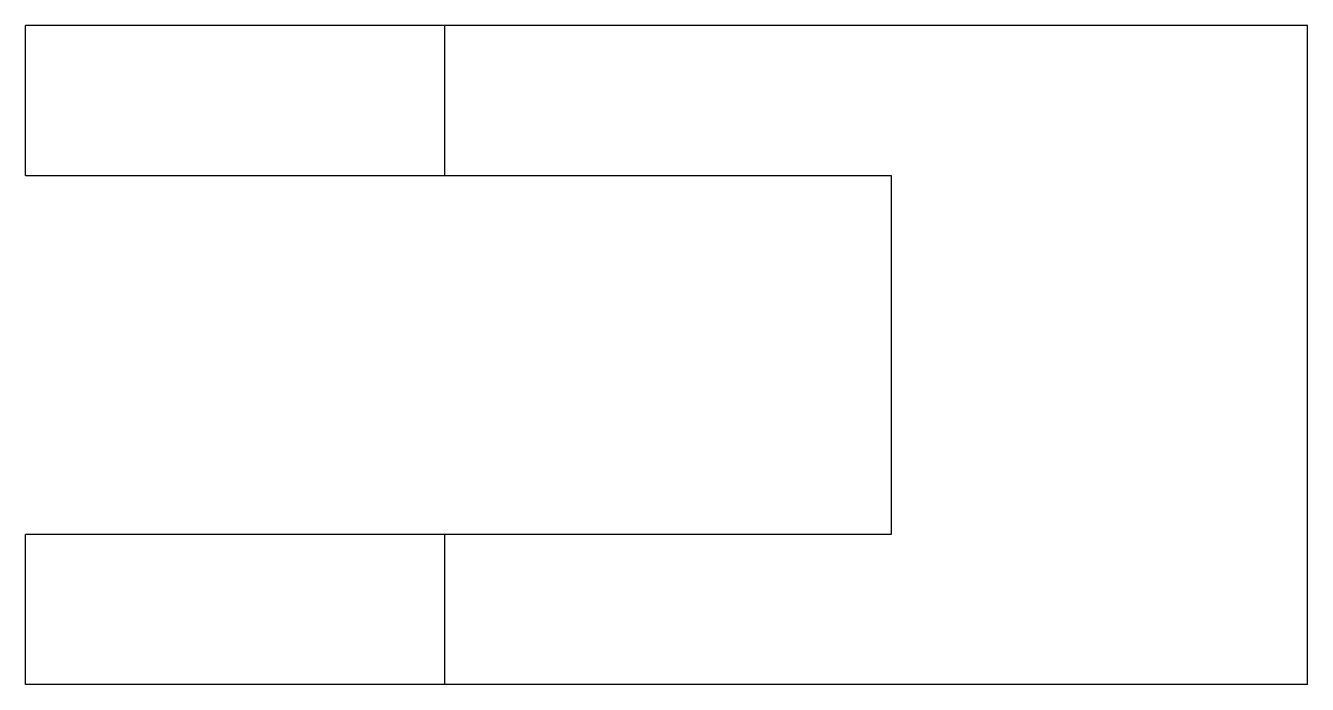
# Model space of a CAD drawing. Header units: metres. Extents: x -8.9 to 33.9, y -22 to 0.
import ezdxf

# ---------------------------------------------------------------- set-up
doc = ezdxf.new("R2010")
doc.units = ezdxf.units.M

msp = doc.modelspace()

# ---------------------------------------------------------------- linework, layer by layer
for points in [[(-8.9, -5), (-8.9, -4.9), (-8.9, -4.8), (-8.9, -4.7), (-8.9, -4.6), (-8.9, -4.5), (-8.9, -4.4), (-8.9, -4.3), (-8.9, -4.2), (-8.9, -4.1), (-8.9, -4), (-8.9, -3.9), (-8.9, -3.8), (-8.9, -3.7), (-8.9, -3.6), (-8.9, -3.5), (-8.9, -3.4), (-8.9, -3.3), (-8.9, -3.2), (-8.9, -3.1), (-8.9, -3), (-8.9, -2.9), (-8.9, -2.8), (-8.9, -2.7), (-8.9, -2.6), (-8.9, -2.5), (-8.9, -2.4), (-8.9, -2.3), (-8.9, -2.2), (-8.9, -2.1), (-8.9, -2), (-8.9, -1.9), (-8.9, -1.8), (-8.9, -1.7), (-8.9, -1.6), (-8.9, -1.5), (-8.9, -1.4), (-8.9, -1.3), (-8.9, -1.2), (-8.9, -1.1), (-8.9, -1), (-8.9, -0.9), (-8.9, -0.8), (-8.9, -0.7), (-8.9, -0.6), (-8.9, -0.5), (-8.9, -0.4), (-8.9, -0.3), (-8.9, -0.2), (-8.9, -0.1), (-8.9, 0)], [(5.1, 0), (5.051, 0), (5.002, 0), (4.953, 0), (4.862, 0), (4.717, 0), (4.572, 0), (4.427, 0), (4.207, 0), (3.973, 0), (3.74, 0), (3.484, 0), (3.174, 0), (2.863, 0), (2.553, 0), (2.199, 0), (1.827, 0), (1.456, 0), (1.078, 0), (0.664, 0), (0.249, 0), (-0.165, 0), (-0.592, 0), (-1.028, 0), (-1.464, 0), (-1.9, 0), (-2.336, 0), (-2.772, 0), (-3.208, 0), (-3.635, 0), (-4.049, 0), (-4.464, 0), (-4.878, 0), (-5.256, 0), (-5.627, 0), (-5.999, 0), (-6.353, 0), (-6.663, 0), (-6.974, 0), (-7.284, 0), (-7.54, 0), (-7.773, 0), (-8.007, 0), (-8.227, 0), (-8.372, 0), (-8.517, 0), (-8.662, 0), (-8.753, 0), (-8.802, 0), (-8.851, 0), (-8.9, 0)], [(5.1, -5), (5.1, -4.9), (5.1, -4.8), (5.1, -4.7), (5.1, -4.6), (5.1, -4.5), (5.1, -4.4), (5.1, -4.3), (5.1, -4.2), (5.1, -4.1), (5.1, -4), (5.1, -3.9), (5.1, -3.8), (5.1, -3.7), (5.1, -3.6), (5.1, -3.5), (5.1, -3.4), (5.1, -3.3), (5.1, -3.2), (5.1, -3.1), (5.1, -3), (5.1, -2.9), (5.1, -2.8), (5.1, -2.7), (5.1, -2.6), (5.1, -2.5), (5.1, -2.4), (5.1, -2.3), (5.1, -2.2), (5.1, -2.1), (5.1, -2), (5.1, -1.9), (5.1, -1.8), (5.1, -1.7), (5.1, -1.6), (5.1, -1.5), (5.1, -1.4), (5.1, -1.3), (5.1, -1.2), (5.1, -1.1), (5.1, -1), (5.1, -0.9), (5.1, -0.8), (5.1, -0.7), (5.1, -0.6), (5.1, -0.5), (5.1, -0.4), (5.1, -0.3), (5.1, -0.2), (5.1, -0.1), (5.1, 0)], [(33.9, 0), (33.324, 0), (32.748, 0), (32.172, 0), (31.596, 0), (31.02, 0), (30.444, 0), (29.868, 0), (29.292, 0), (28.716, 0), (28.14, 0), (27.564, 0), (26.988, 0), (26.412, 0), (25.836, 0), (25.26, 0), (24.684, 0), (24.108, 0), (23.532, 0), (22.956, 0), (22.38, 0), (21.804, 0), (21.228, 0), (20.652, 0), (20.076, 0), (19.5, 0), (18.924, 0), (18.348, 0), (17.772, 0), (17.196, 0), (16.62, 0), (16.044, 0), (15.468, 0), (14.892, 0), (14.316, 0), (13.74, 0), (13.164, 0), (12.588, 0), (12.012, 0), (11.436, 0), (10.86, 0), (10.284, 0), (9.708, 0), (9.132, 0), (8.556, 0), (7.98, 0), (7.404, 0), (6.828, 0), (6.252, 0), (5.676, 0), (5.1, 0)], [(33.9, -22), (33.9, -21.56), (33.9, -21.12), (33.9, -20.68), (33.9, -20.24), (33.9, -19.8), (33.9, -19.36), (33.9, -18.92), (33.9, -18.48), (33.9, -18.04), (33.9, -17.6), (33.9, -17.16), (33.9, -16.72), (33.9, -16.28), (33.9, -15.84), (33.9, -15.4), (33.9, -14.96), (33.9, -14.52), (33.9, -14.08), (33.9, -13.64), (33.9, -13.2), (33.9, -12.76), (33.9, -12.32), (33.9, -11.88), (33.9, -11.44), (33.9, -11), (33.9, -10.56), (33.9, -10.12), (33.9, -9.68), (33.9, -9.24), (33.9, -8.8), (33.9, -8.36), (33.9, -7.92), (33.9, -7.48), (33.9, -7.04), (33.9, -6.6), (33.9, -6.16), (33.9, -5.72), (33.9, -5.28), (33.9, -4.84), (33.9, -4.4), (33.9, -3.96), (33.9, -3.52), (33.9, -3.08), (33.9, -2.64), (33.9, -2.2), (33.9, -1.76), (33.9, -1.32), (33.9, -0.88), (33.9, -0.44), (33.9, 0)], [(-8.9, -5), (-8.851, -5), (-8.802, -5), (-8.753, -5), (-8.662, -5), (-8.517, -5), (-8.372, -5), (-8.227, -5), (-8.007, -5), (-7.773, -5), (-7.54, -5), (-7.284, -5), (-6.974, -5), (-6.663, -5), (-6.353, -5), (-5.999, -5), (-5.627, -5), (-5.256, -5), (-4.878, -5), (-4.464, -5), (-4.049, -5), (-3.635, -5), (-3.208, -5), (-2.772, -5), (-2.336, -5), (-1.9, -5), (-1.464, -5), (-1.028, -5), (-0.592, -5), (-0.165, -5), (0.249, -5), (0.664, -5), (1.078, -5), (1.456, -5), (1.827, -5), (2.199, -5), (2.553, -5), (2.863, -5), (3.174, -5), (3.484, -5), (3.74, -5), (3.973, -5), (4.207, -5), (4.427, -5), (4.572, -5), (4.717, -5), (4.862, -5), (4.953, -5), (5.002, -5), (5.051, -5), (5.1, -5)], [(5.1, -5), (5.398, -5), (5.696, -5), (5.994, -5), (6.292, -5), (6.59, -5), (6.888, -5), (7.186, -5), (7.484, -5), (7.782, -5), (8.08, -5), (8.378, -5), (8.676, -5), (8.974, -5), (9.272, -5), (9.57, -5), (9.868, -5), (10.166, -5), (10.464, -5), (10.762, -5), (11.06, -5), (11.358, -5), (11.656, -5), (11.954, -5), (12.252, -5), (12.55, -5), (12.848, -5), (13.146, -5), (13.444, -5), (13.742, -5), (14.04, -5), (14.338, -5), (14.636, -5), (14.934, -5), (15.232, -5), (15.53, -5), (15.828, -5), (16.126, -5), (16.424, -5), (16.722, -5), (17.02, -5), (17.318, -5), (17.616, -5), (17.914, -5), (18.212, -5), (18.51, -5), (18.808, -5), (19.106, -5), (19.404, -5), (19.702, -5), (20, -5)], [(20, -5), (20, -5.24), (20, -5.48), (20, -5.72), (20, -5.96), (20, -6.2), (20, -6.44), (20, -6.68), (20, -6.92), (20, -7.16), (20, -7.4), (20, -7.64), (20, -7.88), (20, -8.12), (20, -8.36), (20, -8.6), (20, -8.84), (20, -9.08), (20, -9.32), (20, -9.56), (20, -9.8), (20, -10.04), (20, -10.28), (20, -10.52), (20, -10.76), (20, -11), (20, -11.24), (20, -11.48), (20, -11.72), (20, -11.96), (20, -12.2), (20, -12.44), (20, -12.68), (20, -12.92), (20, -13.16), (20, -13.4), (20, -13.64), (20, -13.88), (20, -14.12), (20, -14.36), (20, -14.6), (20, -14.84), (20, -15.08), (20, -15.32), (20, -15.56), (20, -15.8), (20, -16.04), (20, -16.28), (20, -16.52), (20, -16.76), (20, -17)], [(5.1, -17), (5.051, -17), (5.002, -17), (4.953, -17), (4.862, -17), (4.717, -17), (4.572, -17), (4.427, -17), (4.207, -17), (3.973, -17), (3.74, -17), (3.484, -17), (3.174, -17), (2.863, -17), (2.553, -17), (2.199, -17), (1.827, -17), (1.456, -17), (1.078, -17), (0.664, -17), (0.249, -17), (-0.165, -17), (-0.592, -17), (-1.028, -17), (-1.464, -17), (-1.9, -17), (-2.336, -17), (-2.772, -17), (-3.208, -17), (-3.635, -17), (-4.049, -17), (-4.464, -17), (-4.878, -17), (-5.256, -17), (-5.627, -17), (-5.999, -17), (-6.353, -17), (-6.663, -17), (-6.974, -17), (-7.284, -17), (-7.54, -17), (-7.773, -17), (-8.007, -17), (-8.227, -17), (-8.372, -17), (-8.517, -17), (-8.662, -17), (-8.753, -17), (-8.802, -17), (-8.851, -17), (-8.9, -17)], [(-8.9, -22), (-8.9, -21.9), (-8.9, -21.8), (-8.9, -21.7), (-8.9, -21.6), (-8.9, -21.5), (-8.9, -21.4), (-8.9, -21.3), (-8.9, -21.2), (-8.9, -21.1), (-8.9, -21), (-8.9, -20.9), (-8.9, -20.8), (-8.9, -20.7), (-8.9, -20.6), (-8.9, -20.5), (-8.9, -20.4), (-8.9, -20.3), (-8.9, -20.2), (-8.9, -20.1), (-8.9, -20), (-8.9, -19.9), (-8.9, -19.8), (-8.9, -19.7), (-8.9, -19.6), (-8.9, -19.5), (-8.9, -19.4), (-8.9, -19.3), (-8.9, -19.2), (-8.9, -19.1), (-8.9, -19), (-8.9, -18.9), (-8.9, -18.8), (-8.9, -18.7), (-8.9, -18.6), (-8.9, -18.5), (-8.9, -18.4), (-8.9, -18.3), (-8.9, -18.2), (-8.9, -18.1), (-8.9, -18), (-8.9, -17.9), (-8.9, -17.8), (-8.9, -17.7), (-8.9, -17.6), (-8.9, -17.5), (-8.9, -17.4), (-8.9, -17.3), (-8.9, -17.2), (-8.9, -17.1), (-8.9, -17)], [(20, -17), (19.702, -17), (19.404, -17), (19.106, -17), (18.808, -17), (18.51, -17), (18.212, -17), (17.914, -17), (17.616, -17), (17.318, -17), (17.02, -17), (16.722, -17), (16.424, -17), (16.126, -17), (15.828, -17), (15.53, -17), (15.232, -17), (14.934, -17), (14.636, -17), (14.338, -17), (14.04, -17), (13.742, -17), (13.444, -17), (13.146, -17), (12.848, -17), (12.55, -17), (12.252, -17), (11.954, -17), (11.656, -17), (11.358, -17), (11.06, -17), (10.762, -17), (10.464, -17), (10.166, -17), (9.868, -17), (9.57, -17), (9.272, -17), (8.974, -17), (8.676, -17), (8.378, -17), (8.08, -17), (7.782, -17), (7.484, -17), (7.186, -17), (6.888, -17), (6.59, -17), (6.292, -17), (5.994, -17), (5.696, -17), (5.398, -17), (5.1, -17)], [(5.1, -22), (5.1, -21.9), (5.1, -21.8), (5.1, -21.7), (5.1, -21.6), (5.1, -21.5), (5.1, -21.4), (5.1, -21.3), (5.1, -21.2), (5.1, -21.1), (5.1, -21), (5.1, -20.9), (5.1, -20.8), (5.1, -20.7), (5.1, -20.6), (5.1, -20.5), (5.1, -20.4), (5.1, -20.3), (5.1, -20.2), (5.1, -20.1), (5.1, -20), (5.1, -19.9), (5.1, -19.8), (5.1, -19.7), (5.1, -19.6), (5.1, -19.5), (5.1, -19.4), (5.1, -19.3), (5.1, -19.2), (5.1, -19.1), (5.1, -19), (5.1, -18.9), (5.1, -18.8), (5.1, -18.7), (5.1, -18.6), (5.1, -18.5), (5.1, -18.4), (5.1, -18.3), (5.1, -18.2), (5.1, -18.1), (5.1, -18), (5.1, -17.9), (5.1, -17.8), (5.1, -17.7), (5.1, -17.6), (5.1, -17.5), (5.1, -17.4), (5.1, -17.3), (5.1, -17.2), (5.1, -17.1), (5.1, -17)], [(5.1, -22), (5.051, -22), (5.002, -22), (4.953, -22), (4.862, -22), (4.717, -22), (4.572, -22), (4.427, -22), (4.207, -22), (3.973, -22), (3.74, -22), (3.484, -22), (3.174, -22), (2.863, -22), (2.553, -22), (2.199, -22), (1.827, -22), (1.456, -22), (1.078, -22), (0.664, -22), (0.249, -22), (-0.165, -22), (-0.592, -22), (-1.028, -22), (-1.464, -22), (-1.9, -22), (-2.336, -22), (-2.772, -22), (-3.208, -22), (-3.635, -22), (-4.049, -22), (-4.464, -22), (-4.878, -22), (-5.256, -22), (-5.627, -22), (-5.999, -22), (-6.353, -22), (-6.663, -22), (-6.974, -22), (-7.284, -22), (-7.54, -22), (-7.773, -22), (-8.007, -22), (-8.227, -22), (-8.372, -22), (-8.517, -22), (-8.662, -22), (-8.753, -22), (-8.802, -22), (-8.851, -22), (-8.9, -22)], [(33.9, -22), (33.324, -22), (32.748, -22), (32.172, -22), (31.596, -22), (31.02, -22), (30.444, -22), (29.868, -22), (29.292, -22), (28.716, -22), (28.14, -22), (27.564, -22), (26.988, -22), (26.412, -22), (25.836, -22), (25.26, -22), (24.684, -22), (24.108, -22), (23.532, -22), (22.956, -22), (22.38, -22), (21.804, -22), (21.228, -22), (20.652, -22), (20.076, -22), (19.5, -22), (18.924, -22), (18.348, -22), (17.772, -22), (17.196, -22), (16.62, -22), (16.044, -22), (15.468, -22), (14.892, -22), (14.316, -22), (13.74, -22), (13.164, -22), (12.588, -22), (12.012, -22), (11.436, -22), (10.86, -22), (10.284, -22), (9.708, -22), (9.132, -22), (8.556, -22), (7.98, -22), (7.404, -22), (6.828, -22), (6.252, -22), (5.676, -22), (5.1, -22)]]:
    msp.add_lwpolyline(points)

doc.saveas('drawing.dxf')
